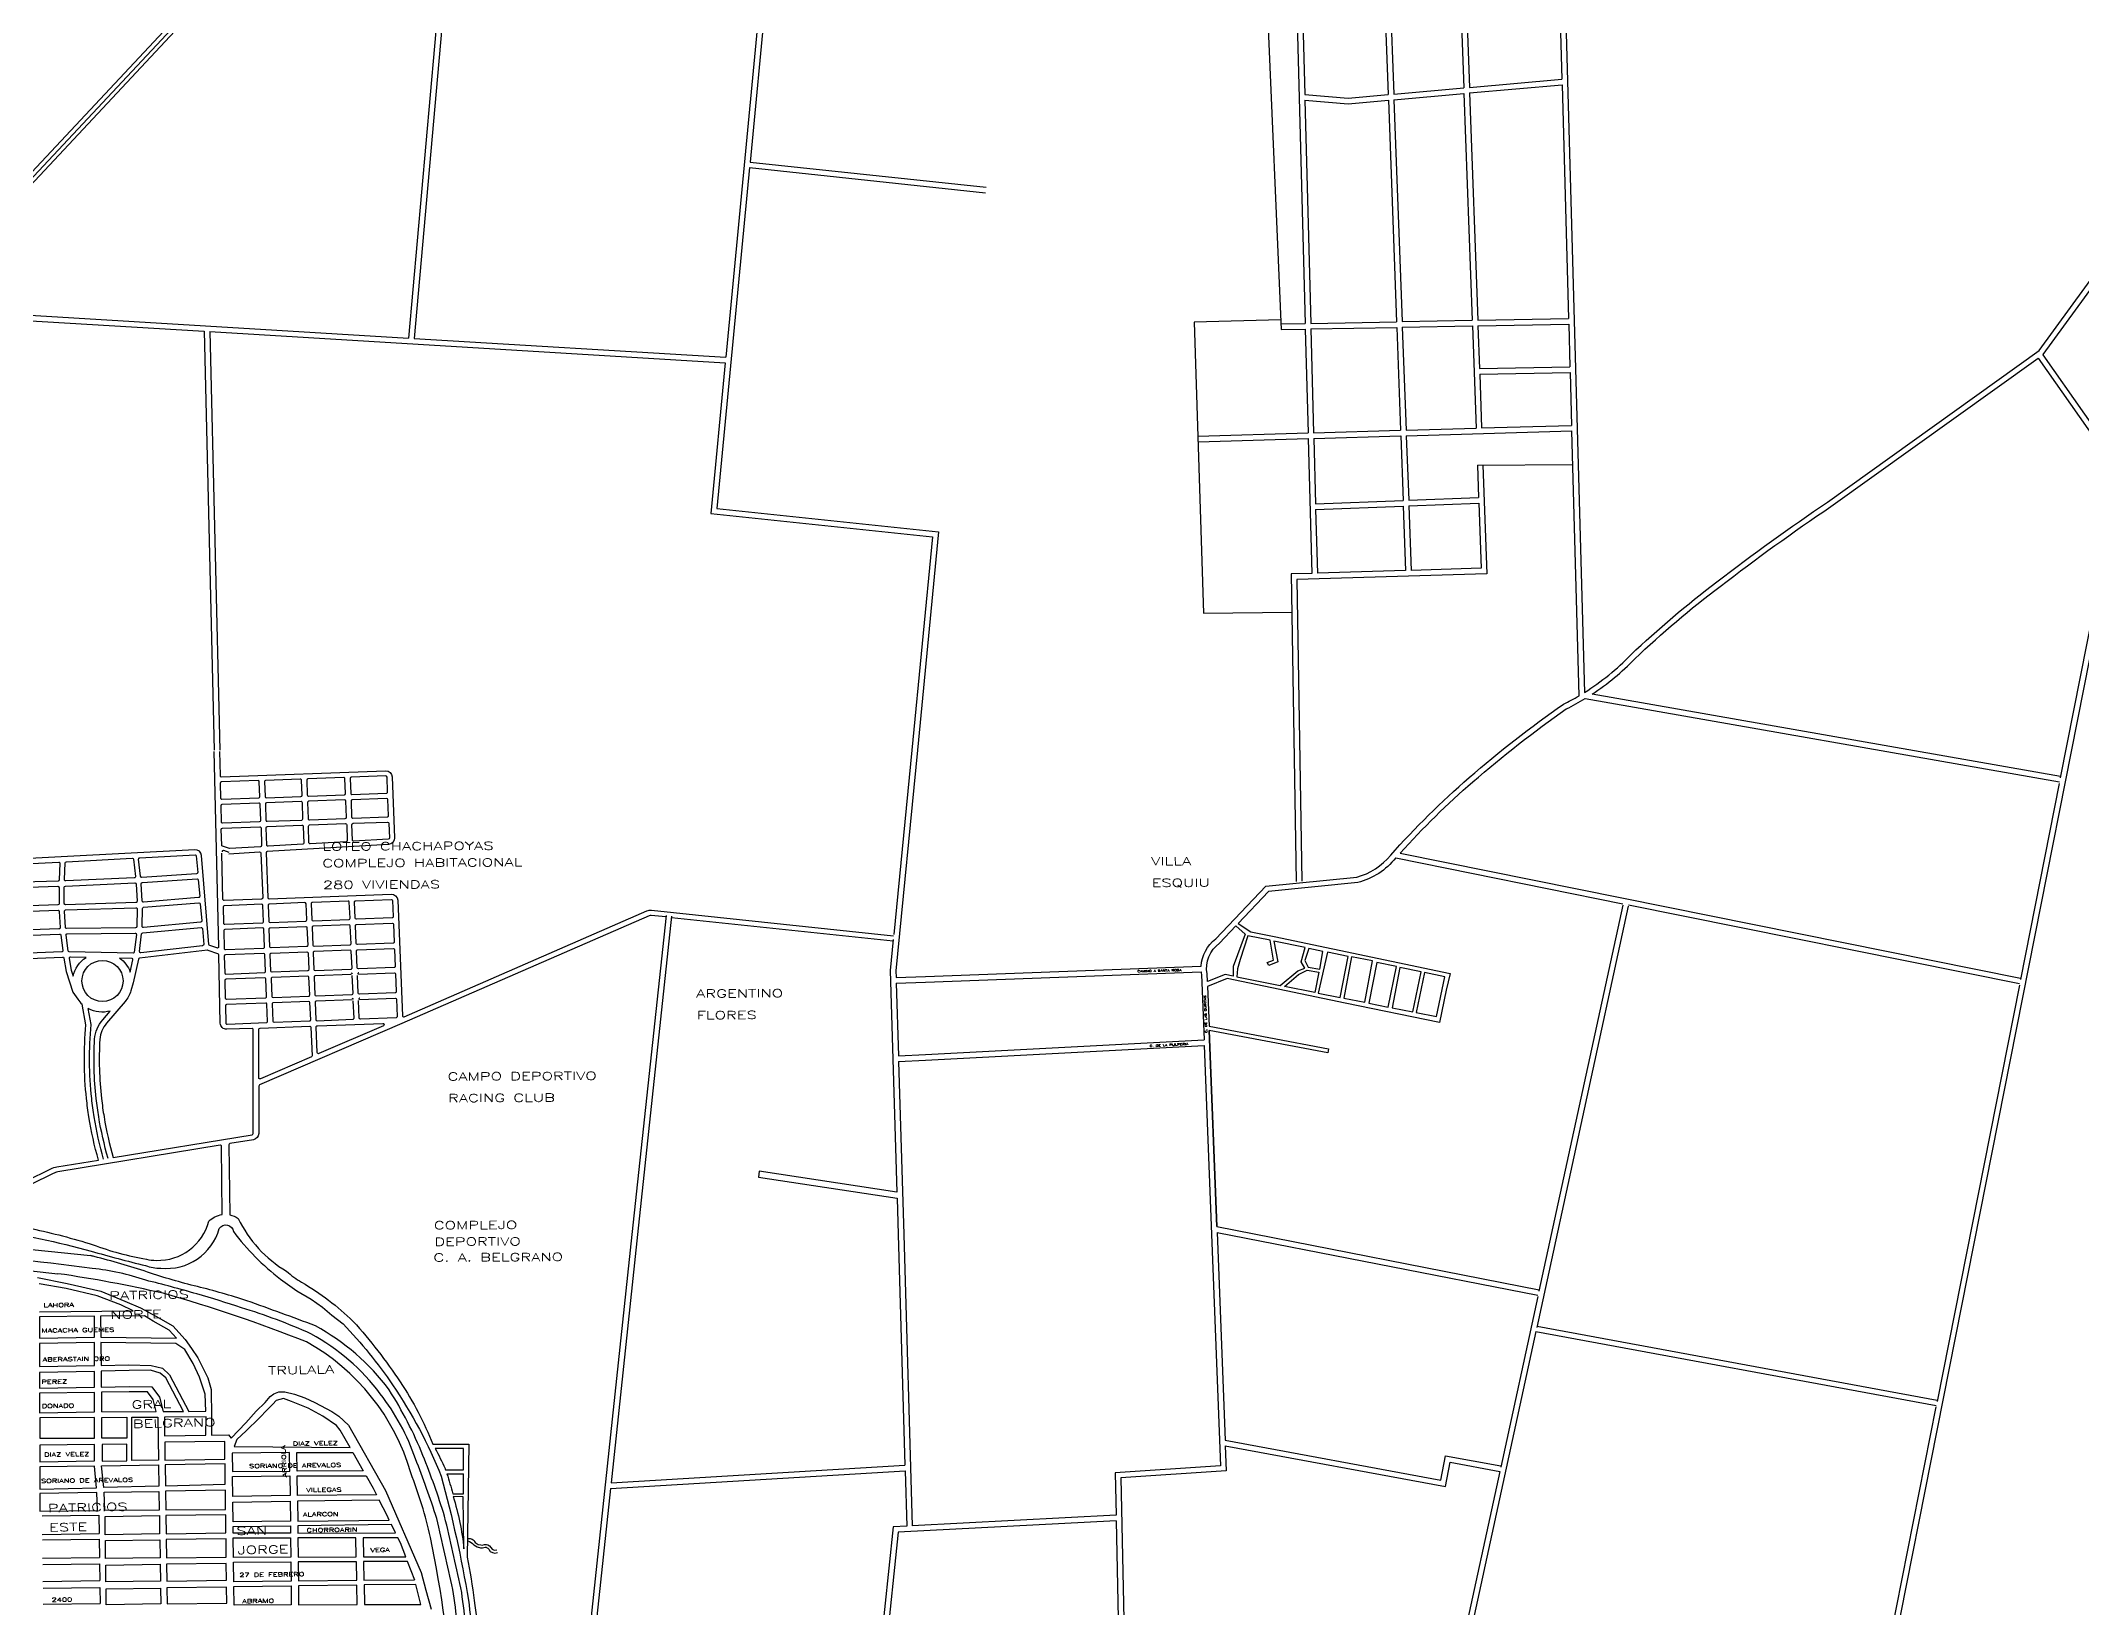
# Model space of a CAD drawing. Header units: millimetres. Extents: x 4375152 to 4409667, y 6523746 to 6549185.
# Drawn here: x 4391750 to 4396850, y 6529587 to 6533501 of the extents above; entities that cross this region are included whole.
import ezdxf

# ---------------------------------------------------------------- set-up
doc = ezdxf.new("R2010")
doc.units = ezdxf.units.MM
for name, color, linetype in [('CANAL', 252, 'Continuous'), ('FERROCARRIL', 252, 'VÍAS'), ('LINEA CALLE', 252, 'Continuous'), ('NOMBRE BARRIO', 8, 'Continuous'), ('NOMBRE CALLE', 252, 'Continuous')]:
    doc.layers.add(name, color=color, linetype=linetype)
doc.styles.add('ROMANS', font='romans')
doc.styles.add('S1', font='ROMANS')
doc.linetypes.add('VÍAS', pattern='A,3.81,[130,ltypeshp.shx,S=6.35,R=0,X=0,Y=0],3.81', length=7.62)

msp = doc.modelspace()

# ---------------------------------------------------------------- linework, layer by layer
at = {"layer": 'CANAL', "transparency": 33554687}
for points in [[(4392817.1, 6529752.6, -0.12737), (4392832.9, 6529743.1), (4392841.1, 6529737.9), (4392848.8, 6529735.4), (4392854.5, 6529735.1), (4392860.4, 6529736.8), (4392863, 6529736.8), (4392864.4, 6529736.4), (4392867.1, 6529734.6), (4392869.6, 6529731.9), (4392873.2, 6529726.1), (4392879.2, 6529723.4), (4392885.2, 6529722.1), (4392891.3, 6529723.4)], [(4392817.3, 6529758, -0.418041), (4392835.6, 6529748.3), (4392843.1, 6529743.2), (4392850.1, 6529742.4), (4392853.7, 6529742.2), (4392859.4, 6529743.8), (4392863.9, 6529743.9), (4392867.4, 6529742.9), (4392871.6, 6529740), (4392875.2, 6529736.2), (4392878.1, 6529731.6), (4392881.4, 6529730.1), (4392885.2, 6529729.3), (4392889.9, 6529730.3)]]:
    msp.add_lwpolyline(points, format="xyb", dxfattribs=at)
at = {"layer": 'FERROCARRIL', "ltscale": 0.3, "transparency": 33554687, "flags": 128}
msp.add_lwpolyline([(4393910.1, 6535520.1), (4392150.2, 6533609.3), (4391117.1, 6532506.6)], dxfattribs=at)
at = {"layer": 'LINEA CALLE', "transparency": 33554687}
for p, q in [((4393694.8, 6535130.6), (4393461.9, 6532710.3)), ((4392804.5, 6534285.6), (4392669.6, 6532758.1)), ((4394783.7, 6534309.7), (4394850.4, 6532779.4)), ((4392818.1, 6534280), (4392683.6, 6532757.2)), ((4394881.4, 6533893.6), (4394910.2, 6532794.5)), ((4394895.4, 6533894.1), (4394909.2, 6533366.8)), ((4395098, 6533901.2), (4395117.7, 6533366.4)), ((4395112, 6533901.7), (4395131.6, 6533367.7)), ((4395287.5, 6533907.9), (4395306.5, 6533383.2)), ((4395301.5, 6533908.4), (4395320.5, 6533384.4)), ((4395537.6, 6533916.8), (4395551.8, 6533404.9)), ((4393579.5, 6533786.6), (4393522.9, 6533197.8)), ((4394909.2, 6533366.8), (4395017.4, 6533357.5)), ((4395017.4, 6533357.5), (4395117.7, 6533366.4)), ((4395131.6, 6533367.7), (4395306.5, 6533383.2)), ((4395132.1, 6533353.6), (4395307, 6533369.2)), ((4395307, 6533369.2), (4395327.5, 6532802.4)), ((4395320.5, 6533384.4), (4395551.8, 6533404.9)), ((4395321, 6533370.4), (4395552.2, 6533390.9)), ((4395321, 6533370.4), (4395341.5, 6532802.6)), ((4395552.2, 6533390.9), (4395568.5, 6532806.9)), ((4394909.6, 6533352.7), (4394924.2, 6532794.8)), ((4394909.6, 6533352.7), (4395017.4, 6533343.5)), ((4395017.4, 6533343.5), (4395118.2, 6533352.4)), ((4395118.2, 6533352.4), (4395138.5, 6532798.8)), ((4395132.1, 6533353.6), (4395152.5, 6532799.1)), ((4393521.6, 6533183.9), (4393439.6, 6532332.4)), ((4393521.6, 6533183.9), (4394111.5, 6533120.9)), ((4393522.9, 6533197.8), (4394113, 6533134.8)), ((4391608.5, 6532808.1), (4392158.9, 6532774.9)), ((4391654.2, 6532819.3), (4392669.6, 6532758.1)), ((4394849.3, 6532803.9), (4394633.1, 6532797.9)), ((4395341.5, 6532802.6), (4395568.5, 6532806.9)), ((4392158.9, 6532774.9), (4392183.4, 6531728.1)), ((4392173, 6532774), (4393460.6, 6532696.3)), ((4392173, 6532774), (4392197.4, 6531728.1)), ((4392683.6, 6532757.2), (4393461.9, 6532710.3)), ((4394633.1, 6532797.9), (4394655.9, 6532070.6)), ((4394849.7, 6532793.4), (4394910.2, 6532794.5)), ((4394850.4, 6532779.4), (4394910.6, 6532780.5)), ((4394910.6, 6532780.5), (4394917.4, 6532520.9)), ((4394924.2, 6532794.8), (4395138.5, 6532798.8)), ((4394924.6, 6532780.8), (4395139, 6532784.8)), ((4394924.6, 6532780.8), (4394931.4, 6532521.3)), ((4395139, 6532784.8), (4395148.5, 6532527.6)), ((4395152.5, 6532799.1), (4395327.5, 6532802.4)), ((4395153, 6532785.1), (4395328, 6532788.4)), ((4395153, 6532785.1), (4395162.5, 6532528)), ((4395328, 6532788.4), (4395337.3, 6532533)), ((4395342, 6532788.6), (4395568.8, 6532792.9)), ((4395342, 6532788.6), (4395345.9, 6532681.8)), ((4395568.8, 6532792.9), (4395571.8, 6532686.3)), ((4393460.6, 6532696.3), (4393424.4, 6532319.9)), ((4395345.9, 6532681.8), (4395571.8, 6532686.3)), ((4395346.4, 6532667.9), (4395572.2, 6532672.3)), ((4395346.4, 6532667.9), (4395351.3, 6532533.4)), ((4395572.2, 6532672.3), (4395575.9, 6532539.8)), ((4394642, 6532513), (4394917.4, 6532520.9)), ((4394642.5, 6532499), (4394917.8, 6532506.9)), ((4394917.8, 6532506.9), (4394926.6, 6532170.1)), ((4394931.4, 6532521.3), (4395148.5, 6532527.6)), ((4394931.7, 6532507.3), (4395149, 6532513.6)), ((4394931.7, 6532507.3), (4394936, 6532343.9)), ((4395149, 6532513.6), (4395154.9, 6532352.2)), ((4395162.5, 6532528), (4395337.3, 6532533)), ((4395163, 6532514), (4395576.3, 6532525.8)), ((4395163, 6532514), (4395168.9, 6532352.7)), ((4395351.3, 6532533.4), (4395575.9, 6532539.8)), ((4395340.6, 6532440.1), (4395578.6, 6532441.7)), ((4395340.6, 6532440.1), (4395343.5, 6532359.3)), ((4395354.6, 6532440.2), (4395364.4, 6532169.2)), ((4394936, 6532343.9), (4395154.9, 6532352.2)), ((4395168.9, 6532352.7), (4395343.5, 6532359.3)), ((4395169.4, 6532338.8), (4395344.1, 6532345.3)), ((4395344.1, 6532345.3), (4395349.9, 6532182.8)), ((4393424.4, 6532319.9), (4393978.8, 6532261.3)), ((4393439.6, 6532332.4), (4393994.1, 6532273.8)), ((4394936.4, 6532330), (4395155.4, 6532338.2)), ((4394936.4, 6532330), (4394940.6, 6532170.5)), ((4395155.4, 6532338.2), (4395161.3, 6532177.1)), ((4395169.4, 6532338.8), (4395175.3, 6532177.5)), ((4393978.8, 6532261.3), (4393926.9, 6531728.1)), ((4393994.1, 6532273.8), (4393941, 6531728.1)), ((4394926.6, 6532170.1), (4394875.3, 6532168.6)), ((4394875.3, 6532168.6), (4394887.5, 6531400.5)), ((4395364.4, 6532169.2), (4394889.5, 6532155)), ((4394889.5, 6532155), (4394901.5, 6531400.7)), ((4395161.3, 6532177.1), (4394940.6, 6532170.5)), ((4395349.9, 6532182.8), (4395175.3, 6532177.5)), ((4394655.9, 6532070.6), (4394876.8, 6532073.1)), ((4393926.9, 6531728.1), (4393882.1, 6531268.1)), ((4393941, 6531728.1), (4393887.3, 6531176.9)), ((4392220.6, 6531472.7), (4392207.3, 6531477.2)), ((4395136.4, 6531459.1), (4395704.2, 6531344.7)), ((4395147.4, 6531471.2), (4396698.3, 6531158.6)), ((4395717.9, 6531341.9), (4396695.6, 6531144.9)), ((4393313, 6531314.8), (4393227.6, 6530518)), ((4393326.9, 6531313.4), (4393241.7, 6530518)), ((4393880.9, 6531255.2), (4393873.3, 6531177.4)), ((4393873.4, 6531177.9), (4393873.3, 6531177.4)), ((4393873.3, 6531177.4), (4393889.7, 6530624.1)), ((4393887.3, 6531176.9), (4393887.8, 6531160.1)), ((4393961.3, 6531162.8), (4394650.1, 6531188.2)), ((4393961.3, 6531162.8), (4394650.1, 6531188.2)), ((4393961.3, 6531148.8), (4394650.2, 6531174.2)), ((4393961.3, 6531148.8), (4394650.2, 6531174.2)), ((4393887.8, 6531160.1), (4393961.3, 6531162.8)), ((4393888.2, 6531146.1), (4393961.3, 6531148.8)), ((4393888.2, 6531146.1), (4393893.6, 6530964.3)), ((4394651, 6531167.9), (4394657.4, 6531004.2)), ((4394666.2, 6531137.7), (4394670.1, 6531038.5)), ((4393893.6, 6530964.3), (4393961.3, 6530967.8)), ((4393961.3, 6530967.8), (4394657.4, 6531004.2)), ((4393961.3, 6530953.8), (4394657.9, 6530990.2)), ((4394657.9, 6530990.2), (4394698.6, 6529940.4)), ((4393894, 6530950.3), (4393961.3, 6530953.8)), ((4393894, 6530950.3), (4393906.8, 6530518)), ((4393890.1, 6530608.8), (4393892.8, 6530518)), ((4393227.6, 6530518), (4393075.1, 6529093.8)), ((4393241.7, 6530518), (4393175.3, 6529897.7)), ((4393892.8, 6530518), (4393909.8, 6529941.5)), ((4393906.8, 6530518), (4393928.3, 6529790.2)), ((4394689.4, 6530537.8), (4395495, 6530380.1)), ((4394690, 6530523.4), (4394710.1, 6530004.5)), ((4394690, 6530523.4), (4395492, 6530366.4)), ((4395486.7, 6530275.6), (4395279, 6529317.9)), ((4395486.7, 6530275.6), (4396487.1, 6530090.7)), ((4395489.6, 6530289.3), (4396489.8, 6530104.4)), ((4394710.1, 6530004.5), (4395249.4, 6529904.7)), ((4394710.6, 6529990.2), (4394713.1, 6529927.4)), ((4394710.6, 6529990.2), (4395260.5, 6529888.4)), ((4395249.4, 6529904.7), (4395261, 6529965.2)), ((4395260.5, 6529888.4), (4395272.2, 6529948.9)), ((4395261, 6529965.2), (4395399.5, 6529939.9)), ((4395272.2, 6529948.9), (4395396.6, 6529926.2)), ((4392761.7, 6529930.2), (4392806.6, 6529930.2)), ((4392765.1, 6529920.2), (4392806.6, 6529920.2)), ((4393173.8, 6529883.6), (4393910.3, 6529927.5)), ((4393175.3, 6529897.7), (4393909.8, 6529941.5)), ((4393910.3, 6529927.5), (4393914.3, 6529789.5)), ((4394698.6, 6529940.4), (4394435.6, 6529922.9)), ((4394435.6, 6529922.9), (4394437.8, 6529816.5)), ((4394713.1, 6529927.4), (4394449.9, 6529909.8)), ((4394449.9, 6529909.8), (4394460.8, 6529377)), ((4395396.6, 6529926.2), (4395268.2, 6529334.1)), ((4393173.8, 6529883.6), (4393084.8, 6529053.1)), ((4391753.4, 6529814.8), (4391895.4, 6529816.8)), ((4391895.4, 6529816.8), (4391896.1, 6529770.9)), ((4394438.1, 6529802.5), (4393893.3, 6529774.4)), ((4394437.8, 6529816.5), (4393928.3, 6529790.2)), ((4394438.1, 6529802.5), (4394447.1, 6529363)), ((4391754, 6529768.7), (4391896.1, 6529770.9)), ((4391754.2, 6529754.8), (4391896.2, 6529756.8)), ((4391896.2, 6529756.8), (4391896.8, 6529711.3)), ((4393880.7, 6529787.7), (4393701.3, 6528101.2)), ((4393893.3, 6529774.4), (4393836.2, 6529237.2)), ((4393914.3, 6529789.5), (4393880.7, 6529787.7)), ((4391754.8, 6529709.4), (4391896.8, 6529711.3)), ((4391755, 6529693.5), (4391897.1, 6529695.4)), ((4391897.1, 6529695.4), (4391897.6, 6529653.3)), ((4391755.5, 6529651.3), (4391897.6, 6529653.3)), ((4391755.8, 6529634.1), (4391897.8, 6529636)), ((4391756.3, 6529594.3), (4391898.4, 6529596.2)), ((4391897.8, 6529636), (4391898.4, 6529596.2))]:
    msp.add_line(p, q, dxfattribs=at)
at = {"layer": 'LINEA CALLE', "transparency": 33554687, "flags": 128}
for points in [[(4395535.2, 6534509.9), (4395608.4, 6531872.7, 0.061652), (4395724, 6531966.5, -0.028633), (4395939.1, 6532148.6, -0.015887), (4396215.7, 6532348.3), (4396744.6, 6532727), (4397364.4, 6533577)], [(4396798, 6531662.5), (4395627.7, 6531868.4, 0.055834), (4395733.9, 6531956.5, -0.028609), (4395947.6, 6532137.5, -0.0159), (4396223.7, 6532336.8), (4396742, 6532708)], [(4394650.1, 6531188.2, -0.218884), (4394686.7, 6531256.5), (4394812.3, 6531388.6), (4395038.9, 6531411.1, 0.157582), (4395123.9, 6531465.9, -0.031718), (4395319.9, 6531659.6, -0.026276), (4395555.6, 6531843.2, 0.011765), (4395594.6, 6531864), (4395576.3, 6532525.8)], [(4395147.4, 6531471.2, -0.029446), (4395329.1, 6531649.1, -0.026182), (4395562.8, 6531831.2, 0.021797), (4395610.1, 6531857.3), (4396795.3, 6531648.8)], [(4391072.5, 6530579.7, -0.014665), (4391313.7, 6530569.4, -0.009105), (4391420, 6530560.1, -0.017435), (4391622.3, 6530531.5, -0.026672), (4391875.7, 6530476.6, 0.009847), (4392011.9, 6530440.4, 0.098955), (4392050.1, 6530434.3, 0.057544)], [(4392835.3, 6529039.5, -0.002081), (4392830.5, 6529100.7, -0.000026), (4392799.9, 6529413.2, -0.000003), (4392796, 6529453, 0.032358), (4392780.2, 6529631.3, 0.001668), (4392739.6, 6529808.8, 0.018814), (4392686.6, 6529957.9, 0.082752), (4392598.7, 6530119.8, 0.10843), (4392425.5, 6530269.8, 0.035042), (4392251.6, 6530334.9, 0.012593), (4392140.5, 6530369.6, 0.010503), (4392012.5, 6530403.9, 0.053046), (4391879, 6530433.5, 0.019948), (4391463.6, 6530472.6), (4391463.6, 6530472.6), (4391463.6, 6530472.6), (4391463.6, 6530472.6), (4391463.6, 6530472.6), (4391463.6, 6530472.6), (4391463.6, 6530472.6)], [(4392830.3, 6529313.4, -0.000008), (4392820.5, 6529413.2, -0.000003), (4392816.5, 6529454.3, 0.032348), (4392800.4, 6529635.1, 0.001681), (4392759.4, 6529814.2, 0.018963), (4392705.4, 6529966, 0.044737), (4392620.9, 6530130, 0.107662), (4392436.6, 6530289.9, 0.00514), (4392265.3, 6530352.5, 0.019623), (4392141.6, 6530387.9, -0.020411), (4392016.8, 6530424.2, 0.019181), (4391883.5, 6530463, 0.000757), (4391874.3, 6530465.4, 0.000757)], [(4392349.3, 6530406.7), (4392349.3, 6530406.7), (4392390.1, 6530377.6), (4392425.9, 6530356.4), (4392454, 6530336.2), (4392477.5, 6530316.4), (4392505.9, 6530294.7), (4392505.9, 6530294.7, -0.041689), (4392629.6, 6530142.3, -0.054888), (4392750.8, 6529914.5, -0.02642), (4392818.8, 6529604.4, -0.012446), (4392840.2, 6529413.3, -0.012103), (4392881.8, 6529149.1), (4392881.8, 6529149.1), (4392830.3, 6529313.4)], [(4392756.6, 6529125.9), (4392787.6, 6529313.4, -0.000574), (4392784.7, 6529345), (4392784.7, 6529345, 0.026099), (4392724.5, 6529760.9, 0.036232), (4392674.9, 6529922.8, 0.19759), (4392414.5, 6530249.8, 0.025184), (4392055.7, 6530371.2)]]:
    msp.add_lwpolyline(points, format="xyb", dxfattribs=at)
for points in [[(4391102.6, 6532506.6), (4392142.4, 6533616.6), (4392866.9, 6534403.1)], [(4391131.7, 6532506.6), (4392158, 6533602.1), (4392882.8, 6534389)], [(4396753.4, 6532716.2), (4396754.6, 6532717), (4397378.4, 6533572.5)], [(4396753.4, 6532716.2), (4396962.1, 6532419.2), (4396260.8, 6528874.9)], [(4396742, 6532708), (4396947.2, 6532416.1), (4396797.5, 6531659.2)], [(4396794.8, 6531645.4), (4396697.8, 6531155.3)], [(4395717.4, 6531338.6), (4395489.2, 6530285.9)], [(4395703.7, 6531341.3), (4395494.5, 6530376.8)], [(4396695.1, 6531141.5), (4396489.3, 6530101.1)], [(4391742.2, 6530410.8), (4391816.1, 6530395.8), (4391900.4, 6530376.2), (4391960.2, 6530351.5), (4391999.4, 6530334.8), (4392038.1, 6530313.9), (4392080.1, 6530290.2), (4392111.2, 6530255.5), (4392127.2, 6530233.5), (4392142.9, 6530209.6), (4392167.4, 6530160), (4392176, 6530130.9), (4392176, 6530130.9), (4392177.2, 6530062.4), (4392176.7, 6530016.6), (4392219.3, 6530017.3), (4392226.4, 6530009.5), (4392262.5, 6530047.5), (4392288.6, 6530076.5), (4392288.6, 6530076.5), (4392311, 6530098.7), (4392323.2, 6530113.7), (4392332.9, 6530120.1), (4392344.9, 6530124.9), (4392359.8, 6530125.1), (4392384.2, 6530118.9), (4392410.3, 6530109.7), (4392435.1, 6530098.1), (4392477.2, 6530075.9), (4392495.3, 6530064.2), (4392519.6, 6530041.6), (4392611.7, 6529878.4), (4392700.5, 6529673.5), (4392712.7, 6529629.2), (4392726, 6529581.7)], [(4395491.6, 6530363.1), (4395399.1, 6529936.5)], [(4396486.6, 6530087.4), (4396245.6, 6528869.9)]]:
    msp.add_lwpolyline(points, dxfattribs=at)
at = {"layer": 'LINEA CALLE', "transparency": 33554687}
for points in [[(4392182.9, 6531724.7), (4392194.3, 6531237, -0.525263), (4392190.3, 6531234.1), (4392172.3, 6531240.5, -0.295004), (4392170.3, 6531243), (4392151.9, 6531465, 0.405357), (4392135.1, 6531479.6), (4391641.5, 6531453.7, 0.425649), (4391626.4, 6531436.2), (4391636.4, 6531327.5), (4391643.1, 6531220.4, 0.408133), (4391659.7, 6531205.4), (4391804.8, 6531211.4, -0.380107), (4391807.9, 6531208.9), (4391813.4, 6531175.1), (4391830.6, 6531123.7), (4391842.5, 6531106.3, 0.057257), (4391853.6, 6531093.4)], [(4392196.9, 6531724.7), (4392198.3, 6531664.7, 0.418217), (4392201.4, 6531661.8), (4392611.9, 6531677, -0.413712), (4392628.4, 6531661.6), (4392634.3, 6531509.2, -0.408566), (4392619.3, 6531492.6), (4392316.1, 6531475, 0.408991), (4392313.2, 6531471.9), (4392317.8, 6531359.8, 0.413594), (4392320.9, 6531356.9), (4392625.6, 6531368.5, -0.413594), (4392642.2, 6531353.1), (4392653.8, 6531064.9, 0.527368), (4392658, 6531062.2), (4393265.2, 6531326.5, -0.129526), (4393276.7, 6531328.3), (4393881.7, 6531264.8)], [(4392512.5, 6531600.9, 0.414305), (4392509.4, 6531603.8), (4392419.7, 6531600.5, 0.414122), (4392416.8, 6531597.4), (4392418.3, 6531557.3, 0.414305), (4392421.4, 6531554.4), (4392511.1, 6531557.8, 0.414122), (4392514, 6531560.9), (4392512.5, 6531600.9)], [(4392316.4, 6531537.5), (4392402.9, 6531540.7, -0.414305), (4392406, 6531537.9), (4392407.5, 6531496.3, -0.407975), (4392404.7, 6531493.2), (4392318.3, 6531488.1, -0.42048), (4392315.1, 6531491), (4392313.5, 6531534.4, -0.414122), (4392316.4, 6531537.5)], [(4392530.6, 6531545.5), (4392616.8, 6531548.7, -0.413712), (4392619.9, 6531545.8), (4392621.4, 6531508.7, -0.408566), (4392618.5, 6531505.6), (4392532.3, 6531500.6, -0.42048), (4392529.1, 6531503.4), (4392527.7, 6531542.4, -0.414122), (4392530.6, 6531545.5)], [(4391994.8, 6531456, -0.433203), (4391997.6, 6531459.4), (4392135.8, 6531466.6, -0.405357), (4392138.9, 6531463.9), (4392142.3, 6531423, -0.418517), (4392139.5, 6531419.7), (4392003, 6531410.4, -0.400011), (4391999.8, 6531413.1), (4391994.8, 6531456)], [(4392220.1, 6531469.4), (4392297.1, 6531473.9, -0.419455), (4392300.3, 6531471), (4392304.8, 6531359.3, -0.414833), (4392301.9, 6531356.2), (4392208.6, 6531352.6, -0.418527), (4392205.5, 6531355.5), (4392202.8, 6531470.9)], [(4395136.4, 6531459.1, -0.16306), (4395041.4, 6531397.3), (4394818.9, 6531375.2), (4394742.6, 6531294.9), (4394774.2, 6531274.7), (4394833, 6531262.4), (4395272.4, 6531170.2), (4395262.8, 6531128.5), (4395246.2, 6531047.6), (4395009.8, 6531096.2), (4394715, 6531157.8), (4394666.2, 6531137.7), (4394670.1, 6531038.5), (4394968.6, 6530982.2), (4394966.8, 6530972.1), (4394670.5, 6531027.6), (4394689.4, 6530537.8), (4394670.5, 6531027.6)], [(4392001.4, 6531394.3, -0.410226), (4392004.2, 6531397.5), (4392140.7, 6531406.8, -0.409924), (4392143.9, 6531404), (4392147.3, 6531363.2, -0.414665), (4392144.6, 6531359.9), (4392007, 6531348.7, -0.422074), (4392003.7, 6531351.5), (4392001.4, 6531394.3)], [(4391652.8, 6531323.6), (4391793.3, 6531328.5, -0.408446), (4391796.4, 6531325.6), (4391798.6, 6531285, -0.419969), (4391795.7, 6531281.8), (4391655.5, 6531276.9, -0.406191), (4391652.4, 6531279.7), (4391649.9, 6531320.4, -0.422318), (4391652.8, 6531323.6)], [(4392006.8, 6531335.7), (4392145.6, 6531347, -0.413763), (4392148.9, 6531344.2), (4392152.4, 6531301.8, -0.4115), (4392149.7, 6531298.5), (4392006.6, 6531285.3, -0.446624), (4392003.3, 6531288.4), (4392004.1, 6531332.7, -0.385631), (4392006.8, 6531335.7)], [(4392305.5, 6531340.3, 0.413594), (4392302.4, 6531343.2), (4392208.8, 6531339.6, 0.409913), (4392206, 6531336.5), (4392206.9, 6531296.3, 0.418527), (4392210, 6531293.4), (4392304.3, 6531297, 0.414833), (4392307.1, 6531300.1), (4392305.5, 6531340.3)], [(4392321.4, 6531343.9, 0.414833), (4392318.5, 6531340.8), (4392320.1, 6531300.6, 0.413594), (4392323.2, 6531297.7), (4392411.9, 6531301.1, 0.414833), (4392414.7, 6531304.2), (4392413.1, 6531344.4, 0.413594), (4392410, 6531347.3), (4392321.4, 6531343.9)], [(4392521.3, 6531348.5, 0.413594), (4392518.2, 6531351.4), (4392429, 6531348, 0.414833), (4392426.1, 6531344.9), (4392427.7, 6531304.7, 0.413594), (4392430.8, 6531301.8), (4392520.1, 6531305.2, 0.414833), (4392523, 6531308.3), (4392521.3, 6531348.5)], [(4392307.9, 6531281.1, 0.413594), (4392304.8, 6531284), (4392210.2, 6531280.4, 0.409913), (4392207.3, 6531277.4), (4392208.4, 6531232.8, 0.418527), (4392211.5, 6531229.9), (4392306.8, 6531233.5, 0.414833), (4392309.7, 6531236.6), (4392307.9, 6531281.1)], [(4393312.5, 6531311.5), (4393275.4, 6531315.4, 0.129526), (4393270.3, 6531314.6), (4392652.6, 6531045.7), (4392296.9, 6530891.7, 0.298506), (4392295.1, 6530889), (4392295.1, 6530856.4), (4392295, 6530811.9), (4392294.9, 6530770.6, -0.366617), (4392281.5, 6530754.9), (4392222.6, 6530745.1, 0.370256), (4392220, 6530742.1), (4392222.4, 6530567.2)], [(4392323.8, 6531284.7), (4392412.4, 6531288.1, -0.413594), (4392415.5, 6531285.2), (4392417.3, 6531240.7, -0.414833), (4392414.4, 6531237.6), (4392325.8, 6531234.2, -0.413594), (4392322.7, 6531237.1), (4392320.9, 6531281.6, -0.414833), (4392323.8, 6531284.7)], [(4392523.7, 6531289.4, 0.413594), (4392520.6, 6531292.2), (4392431.4, 6531288.8, 0.414833), (4392428.5, 6531285.7), (4392430.3, 6531241.2, 0.413594), (4392433.4, 6531238.3), (4392522.6, 6531241.7, 0.414833), (4392525.5, 6531244.8), (4392523.7, 6531289.4)], [(4394696, 6531246), (4394737.1, 6531289.2), (4394760, 6531268.9), (4394730.1, 6531187.6), (4394730.1, 6531163.8), (4394710.5, 6531167.7), (4394665.7, 6531150.3), (4394665, 6531169.3, -0.283817), (4394696, 6531246)], [(4392326.3, 6531221.2), (4392414.9, 6531224.6, -0.413594), (4392418.1, 6531221.7), (4392419.7, 6531179.9, -0.414833), (4392416.9, 6531176.8), (4392328.2, 6531173.4, -0.413594), (4392325.1, 6531176.3), (4392323.4, 6531218.1, -0.414833), (4392326.3, 6531221.2)], [(4392526.3, 6531225.8, 0.413594), (4392523.2, 6531228.7), (4392433.9, 6531225.3, 0.414833), (4392431, 6531222.2), (4392432.7, 6531180.4, 0.413594), (4392435.8, 6531177.5), (4392525.1, 6531180.9, 0.414833), (4392528, 6531184), (4392526.3, 6531225.8)], [(4391947.3, 6531208.7, -0.150368), (4391973.8, 6531173.9), (4391980.5, 6531204.4, 0.4728), (4391977.7, 6531208.1), (4391947.3, 6531208.7)], [(4392310.5, 6531217.6, 0.413594), (4392307.3, 6531220.5), (4392211.7, 6531216.9, 0.409913), (4392208.8, 6531213.8), (4392209.8, 6531171.9, 0.418527), (4392212.9, 6531169), (4392309.2, 6531172.7, 0.414833), (4392312.1, 6531175.8), (4392310.5, 6531217.6)], [(4392544.6, 6531168.6), (4392633.5, 6531172, -0.413594), (4392636.6, 6531169.1), (4392638.4, 6531125, -0.414833), (4392635.5, 6531121.8), (4392546.6, 6531118.5, -0.413594), (4392543.5, 6531121.3), (4392541.7, 6531165.5)], [(4394650.2, 6531174.2, 0.017225), (4394651, 6531167.9), (4394657.4, 6531004.2)], [(4392312.9, 6531156.8, 0.413594), (4392309.8, 6531159.7), (4392213.1, 6531156, 0.409913), (4392210.2, 6531152.9), (4392211.3, 6531108.7, 0.418527), (4392214.4, 6531105.8), (4392311.8, 6531109.5, 0.414833), (4392314.7, 6531112.6), (4392312.9, 6531156.8)], [(4392328.8, 6531160.4, 0.414833), (4392325.9, 6531157.3), (4392327.7, 6531113.1, 0.413594), (4392330.8, 6531110.2), (4392419.4, 6531113.6, 0.414833), (4392422.3, 6531116.7), (4392420.5, 6531160.9, 0.413594), (4392417.4, 6531163.8), (4392328.8, 6531160.4)], [(4392525.6, 6531167.9), (4392436.4, 6531164.5, 0.414833), (4392433.5, 6531161.4), (4392435.3, 6531117.2, 0.413594), (4392438.4, 6531114.3), (4392527.6, 6531117.7, 0.414833), (4392530.5, 6531120.9), (4392528.7, 6531165)], [(4391525.6, 6530668.8), (4391508.1, 6530600), (4391515.8, 6530568.5, -0.00081), (4391525.2, 6530567.2), (4391714.4, 6530652.4), (4391775.1, 6530682.1, -0.073155), (4391790.7, 6530687.1), (4391894.4, 6530704.2, -0.029789), (4391870.6, 6530811.9, -0.012506), (4391864.5, 6530857.8, -0.049921), (4391863, 6531042.2), (4391853.6, 6531093.4)], [(4391923.6, 6531076.5, -0.192125), (4391868.8, 6531082.6, -0.192125)], [(4391907.3, 6530706.4, -0.029629), (4391883.8, 6530811.9, -0.012677), (4391877.5, 6530857.7, -0.050806), (4391876.1, 6531042.7), (4391868.8, 6531082.6)], [(4391918.4, 6530708.2, -0.029486), (4391895.1, 6530811.9, -0.012828), (4391888.8, 6530857.7, -0.041384), (4391884.6, 6531006.6, -0.161761), (4391904.9, 6531054.4), (4391923.6, 6531076.5)], [(4392315.4, 6531093.7, 0.413594), (4392312.3, 6531096.5), (4392214.6, 6531092.8, 0.409913), (4392211.7, 6531089.7), (4392212.7, 6531046.8, 0.418527), (4392215.8, 6531043.8), (4392314.3, 6531047.6, 0.414833), (4392317.2, 6531050.7), (4392315.4, 6531093.7)], [(4392331.3, 6531097.3, 0.414833), (4392328.4, 6531094.1), (4392330.1, 6531051.2, 0.413594), (4392333.3, 6531048.3), (4392421.9, 6531051.7, 0.414833), (4392424.8, 6531054.8), (4392423, 6531097.8, 0.413594), (4392419.9, 6531100.6), (4392331.3, 6531097.3)], [(4392528.1, 6531104.7), (4392438.9, 6531101.4, 0.414833), (4392436, 6531098.2), (4392437.8, 6531055.3, 0.413594), (4392440.9, 6531052.4), (4392530.1, 6531055.8, 0.414833), (4392533, 6531058.9), (4392531.3, 6531101.9)], [(4392547.1, 6531105.5), (4392636, 6531108.9, -0.413594), (4392639.1, 6531106), (4392640.9, 6531063, -0.414833), (4392638, 6531059.9), (4392549.1, 6531056.5, -0.413594), (4392546, 6531059.4), (4392544.2, 6531102.4)], [(4392299.3, 6530906.9, -0.540231), (4392295.2, 6530909.7), (4392295.4, 6531031, -0.402575), (4392298.3, 6531034), (4392422.4, 6531038.7, -0.413594), (4392425.5, 6531035.8), (4392428.4, 6530964.9, -0.309982), (4392426.6, 6530962), (4392299.3, 6530906.9)], [(4392438.5, 6531036.3, -0.414833), (4392441.4, 6531039.4), (4392605.1, 6531045.6, -0.829987), (4392606.4, 6531039.9), (4392445.3, 6530970.1, -0.526738), (4392441.1, 6530972.7), (4392438.5, 6531036.3)], [(4392203.4, 6530567.8), (4392201.9, 6530738.2, 0.459699), (4392198.4, 6530741.2), (4391792.8, 6530674.3, 0.073155), (4391780.8, 6530670.5), (4391725.5, 6530643.4, 0.296897), (4391723.9, 6530640.6), (4391728.1, 6530532.7, -0.023889), (4391880.7, 6530492.5, 0.047013), (4392014, 6530456.4, 0.05446), (4392039, 6530453.4, 0.049774)], [(4392039, 6530453.4, 0.347525), (4392170, 6530551.4, -0.16227), (4392203.4, 6530567.8)], [(4392222.4, 6530567.2, -0.098191), (4392243.5, 6530558.5, 0.146381), (4392364.5, 6530426.1)], [(4392050.1, 6530434.3, 0.367729), (4392196.3, 6530533.2, -0.690866), (4392231.6, 6530525.5, 0.068593), (4392349.3, 6530406.7)], [(4392364.5, 6530426.1, 0.04326), (4392402, 6530398.9, -0.062204), (4392531, 6530301, -0.037303), (4392648.5, 6530149.6, -0.054668), (4392730, 6529993.9)], [(4392806.6, 6529930.2), (4392806.6, 6529983.7), (4392735.8, 6529983.6, -0.019906), (4392760.6, 6529933.5, -0.001225), (4392761.7, 6529930.2)], [(4392765.1, 6529920.2, -0.01831), (4392779.6, 6529870.2), (4392806.5, 6529870.3), (4392806.6, 6529920.2)], [(4392807.7, 6529733), (4392806, 6529862.9), (4392780.7, 6529863.3, -0.048918), (4392807.7, 6529733)], [(4392815.9, 6529712.3, -0.014431), (4392833.4, 6529603.2, -0.007079), (4392855.7, 6529413.2, -0.013622), (4392896.2, 6529151.1), (4392896.2, 6529151.1), (4392899.4, 6529075.7), (4392900.1, 6529054.3)]]:
    msp.add_lwpolyline(points, format="xyb", dxfattribs=at)
for points in [[(4392198.7, 6531645.7), (4392199.6, 6531608.4, 0.418217), (4392202.7, 6531605.5), (4392294.8, 6531608.9, 0.414122), (4392297.7, 6531612), (4392296.3, 6531649.3, 0.414305), (4392293.2, 6531652.2), (4392201.6, 6531648.8, 0.410221)], [(4392309.3, 6531649.8), (4392310.7, 6531612.5, 0.414305), (4392313.8, 6531609.6), (4392400.3, 6531612.8, 0.414122), (4392403.2, 6531615.9), (4392401.8, 6531653.2, 0.414305), (4392398.7, 6531656.1), (4392312.2, 6531652.9, 0.414122)], [(4392414.8, 6531653.7), (4392416.1, 6531616.4, 0.414305), (4392419.3, 6531613.5), (4392508.9, 6531616.8, 0.414122), (4392511.8, 6531619.9), (4392510.4, 6531657.2, 0.414305), (4392507.3, 6531660.1), (4392417.7, 6531656.8, 0.414122)], [(4392523.4, 6531657.7), (4392524.8, 6531620.4, 0.414305), (4392527.9, 6531617.5), (4392614, 6531620.7, 0.414715), (4392616.9, 6531623.8), (4392615.5, 6531661.1, 0.413712), (4392612.3, 6531664), (4392526.3, 6531660.8, 0.414122)], [(4392200.1, 6531589.4), (4392201, 6531549.3, 0.418217), (4392204.1, 6531546.4), (4392297, 6531549.8, 0.414122), (4392299.9, 6531552.9), (4392298.4, 6531593, 0.414305), (4392295.3, 6531595.9), (4392203, 6531592.5, 0.410221)], [(4392311.4, 6531593.5), (4392312.8, 6531553.4, 0.414305), (4392316, 6531550.5), (4392402.4, 6531553.7, 0.414122), (4392405.3, 6531556.8), (4392403.9, 6531596.9, 0.414305), (4392400.7, 6531599.8), (4392314.3, 6531596.6, 0.414122)], [(4392614.5, 6531607.7), (4392528.4, 6531604.5, 0.414122), (4392525.5, 6531601.4), (4392527, 6531561.3, 0.414305), (4392530.1, 6531558.5), (4392616.3, 6531561.7, 0.414715), (4392619.2, 6531564.8), (4392617.6, 6531604.8, 0.413712)], [(4392204.3, 6531533.4), (4392297.4, 6531536.8, -0.414305), (4392300.6, 6531534), (4392302.2, 6531490.1, -0.407975), (4392299.3, 6531487), (4392221.9, 6531482.5), (4392204.4, 6531488.4, -0.316477), (4392202.4, 6531491.1), (4392201.4, 6531530.3, -0.410221)], [(4392421.9, 6531541.4), (4392511.6, 6531544.8, -0.414305), (4392514.7, 6531541.9), (4392516.1, 6531502.6, -0.407975), (4392513.3, 6531499.5), (4392423.7, 6531494.3, -0.42048), (4392420.5, 6531497.1), (4392419, 6531538.3, -0.414122)], [(4391642.2, 6531440.7), (4391795, 6531448.7, -0.443335), (4391798.2, 6531445.6), (4391796.3, 6531404, -0.392053), (4391793.4, 6531401.2), (4391645.9, 6531396.7, -0.396449), (4391642.9, 6531399.4), (4391639.4, 6531437.4, -0.425649)], [(4391814.1, 6531449.7), (4391978.6, 6531458.4, -0.395476), (4391981.7, 6531455.7), (4391986.8, 6531412.7, -0.435833), (4391983.9, 6531409.4), (4391812.5, 6531401.9, -0.440691), (4391809.3, 6531405), (4391811.3, 6531446.9, -0.38568)], [(4391647.5, 6531383.7), (4391792.8, 6531388.1, -0.423136), (4391795.9, 6531385.1), (4391795.9, 6531344.5, -0.404058), (4391793, 6531341.5), (4391651.5, 6531336.5, -0.397731), (4391648.4, 6531339.3), (4391644.6, 6531380.4, -0.432204)], [(4391811.8, 6531388.8), (4391985.3, 6531396.4, -0.411031), (4391988.4, 6531393.6), (4391990.8, 6531350.8, -0.420985), (4391987.9, 6531347.6), (4391812, 6531342.1, -0.423464), (4391808.9, 6531345.1), (4391808.9, 6531385.8, -0.401482)], [(4391812.3, 6531329.1), (4391988, 6531334.6, -0.428561), (4391991.1, 6531331.6), (4391990.3, 6531287.3, -0.405762), (4391987.3, 6531284.3), (4391814.7, 6531282.3, -0.40172), (4391811.6, 6531285.1), (4391809.4, 6531325.9, -0.420981)], [(4392537.2, 6531352.1), (4392626.1, 6531355.5, -0.413594), (4392629.2, 6531352.6), (4392630.8, 6531312.4, -0.414833), (4392628, 6531309.3), (4392539.1, 6531305.9, -0.413594), (4392536, 6531308.8), (4392534.3, 6531349, -0.414833)], [(4392005, 6531272.1), (4392150.7, 6531285.6, -0.416932), (4392154, 6531282.8), (4392157.3, 6531243.1, -0.404452), (4392154.6, 6531239.8), (4392000.5, 6531221.8, -0.483588), (4391997.2, 6531225.2), (4392002.3, 6531269.5, -0.354872)], [(4392539.6, 6531293), (4392628.5, 6531296.3, -0.413594), (4392631.6, 6531293.5), (4392633.4, 6531248.9, -0.414833), (4392630.5, 6531245.8), (4392541.6, 6531242.4, -0.413594), (4392538.5, 6531245.3), (4392536.7, 6531289.8, -0.414833)], [(4391656.5, 6531263.9), (4391797.1, 6531268.9, -0.386434), (4391800.1, 6531266.3), (4391805.2, 6531227.7, -0.440559), (4391802.4, 6531224.3), (4391659.2, 6531218.4, -0.408133), (4391656.1, 6531221.2), (4391653.6, 6531260.8, -0.422282)], [(4391816.2, 6531269.3), (4391986, 6531271.3, -0.451718), (4391989, 6531267.9), (4391983.9, 6531223.6, -0.387212), (4391980.9, 6531221), (4391821.3, 6531224.4, -0.370286), (4391818.4, 6531227), (4391813.3, 6531265.9, -0.449514)], [(4391960.7, 6531100.1), (4391914.7, 6531045.9, 0.161593), (4391897.6, 6531005.7, 0.041755), (4391901.9, 6530857.6, 0.013007), (4391908.3, 6530811.9, 0.029317), (4391931.3, 6530710.3), (4392278.4, 6530767.5, 0.366617), (4392280.9, 6530770.5), (4392281, 6530811.9), (4392281.1, 6530856.5), (4392281.4, 6531030.2, 0.425949), (4392278.3, 6531033.2), (4392215.3, 6531030.8, -0.418527), (4392198.7, 6531046.4), (4392194.8, 6531216.7, 0.311249), (4392192.8, 6531219.4), (4392168.4, 6531228.1, 0.114692), (4392167, 6531228.2), (4391996.8, 6531208.3, 0.319532), (4391994.2, 6531206), (4391981.1, 6531146.8), (4391975.3, 6531127.1, -0.104125)], [(4392542.1, 6531229.4), (4392631, 6531232.8, -0.413594), (4392634.2, 6531229.9), (4392635.8, 6531188.1, -0.414833), (4392633, 6531185), (4392544.1, 6531181.6, -0.413594), (4392540.9, 6531184.5), (4392539.3, 6531226.3, -0.414833)], [(4391863.2, 6531210.5), (4391824.3, 6531211.4, 0.468277), (4391821.2, 6531207.9), (4391826, 6531178.2), (4391831, 6531163.3, -0.199756)]]:
    msp.add_lwpolyline(points, format="xyb", close=True, dxfattribs=at)
for points in [[(4393326.4, 6531310), (4393880.4, 6531251.8)], [(4394832, 6531251.2), (4394842.2, 6531199.7), (4394819, 6531189.9), (4394815.6, 6531198), (4394830.7, 6531203.9), (4394822.5, 6531253.2), (4394767.1, 6531264.8), (4394748.1, 6531205.2), (4394740.8, 6531182), (4394739.5, 6531161.9), (4394847.3, 6531140.5), (4394891.9, 6531177), (4394909, 6531183.6), (4394899.8, 6531199.1), (4394910.3, 6531234.9), (4394832, 6531251.2)], [(4394919.1, 6531233.1), (4394909.4, 6531202.9), (4394918.1, 6531185.9), (4394946.6, 6531180.8), (4394954.7, 6531225.6), (4394919.1, 6531233.1)], [(4394966.1, 6531223.3), (4394942.8, 6531121.5), (4394997.3, 6531110.4), (4395018, 6531212.5), (4394966.1, 6531223.3)], [(4394915.5, 6531179), (4394944, 6531173.4), (4394934.1, 6531123.2), (4394858.7, 6531138.2), (4394893.9, 6531167.8), (4394915.5, 6531179)], [(4395025.8, 6531212.1), (4395006.7, 6531108.8), (4395059.4, 6531098.3), (4395078.5, 6531201.6), (4395025.8, 6531212.1)], [(4395089.2, 6531197.6), (4395069.1, 6531096.4), (4395117.9, 6531086.3), (4395138.7, 6531187.4), (4395089.2, 6531197.6)], [(4395146.9, 6531185.6), (4395127.9, 6531084.7), (4395179.1, 6531074.5), (4395200, 6531174.5), (4395146.9, 6531185.6)], [(4395208.8, 6531172.7), (4395187.6, 6531072.8), (4395238.3, 6531062.7), (4395259.1, 6531162.2), (4395208.8, 6531172.7)], [(4393889.7, 6530624.1), (4393545.4, 6530676.5), (4393544.2, 6530661.4), (4393890.1, 6530608.8)], [(4391482.8, 6530505.5), (4391874.3, 6530465.4)], [(4391466.4, 6530456.1), (4391792.7, 6530420.2)], [(4392730, 6529993.9), (4392820.4, 6529994.1), (4392815.9, 6529712.3)]]:
    msp.add_lwpolyline(points, dxfattribs=at)
at = {"layer": 'LINEA CALLE', "linetype": 'ByBlock', "transparency": 33554687}
for points in [[(4391980.7, 6530327.4), (4391950.6, 6530342.4), (4391891.3, 6530364.8), (4391813.5, 6530383.5), (4391746.2, 6530395.2)], [(4391746.8, 6530325.2), (4391980.7, 6530327.4)], [(4392055.7, 6530075.9), (4392106.7, 6530076.1), (4392062.4, 6530160), (4392048.5, 6530171.5), (4392024.3, 6530178.9), (4391970.7, 6530178), (4391900.9, 6530176.4), (4391901.5, 6530137), (4391971.2, 6530138.1), (4392027.4, 6530137.8), (4392046.9, 6530111.6), (4392055.7, 6530075.9)], [(4391902.4, 6530075.2), (4392038.7, 6530075.8), (4392030.9, 6530105.5), (4392016.5, 6530124.9), (4391971.4, 6530125), (4391901.6, 6530123.9), (4391902.2, 6530075.2)], [(4392684.9, 6529654.8), (4392667, 6529700.9), (4392557.1, 6529700.7), (4392557.9, 6529654.6), (4392684.6, 6529655.4)], [(4392065.8, 6529595.1), (4392215.3, 6529597.2), (4392214.7, 6529637), (4392065.2, 6529634.9), (4392065.8, 6529595.1)], [(4392376.3, 6529592.6), (4392233.6, 6529592.1), (4392233, 6529638.4), (4392375.8, 6529640.2), (4392376.3, 6529592.6)]]:
    msp.add_lwpolyline(points, dxfattribs=at)
for points in [[(4391884.8, 6530261.3), (4391884.8, 6530314), (4391746.9, 6530312.1), (4391747, 6530258.7)], [(4392089.3, 6530259), (4392071.2, 6530279.2), (4392031, 6530301.9), (4392009.5, 6530315), (4391899.2, 6530314.1), (4391899.9, 6530261.6)], [(4391884.8, 6530190.7), (4391884.8, 6530248.2), (4391747, 6530245.6), (4391747, 6530188.1)], [(4391900.8, 6530191), (4391970.5, 6530192.3), (4392026, 6530190.9), (4392054.3, 6530183.9), (4392071.9, 6530167.7), (4392120.3, 6530076.2), (4392162.8, 6530076.4), (4392161.4, 6530119.2), (4392146.8, 6530161.4), (4392131.3, 6530196), (4392110, 6530230.7), (4392110, 6530230.7), (4392087.9, 6530246.1), (4391900, 6530248.5)], [(4391884.8, 6530136.7), (4391884.8, 6530176.1), (4391747.1, 6530173.1), (4391747.2, 6530134.5)], [(4391884.8, 6530074.9), (4391884.8, 6530123.6), (4391747.2, 6530121.4), (4391747.3, 6530072.2)], [(4392523.2, 6529985.6), (4392498.2, 6530029.4), (4392489, 6530040.6), (4392454.8, 6530064.4), (4392418.6, 6530084), (4392377.2, 6530100.7), (4392356.6, 6530108), (4392338.1, 6530103), (4392329.8, 6530093.8), (4392317.1, 6530080.7), (4392317.1, 6530080.7), (4392296, 6530059.2), (4392296, 6530059.2), (4392296, 6530059.2), (4392263.4, 6530027.8), (4392263.4, 6530027.8), (4392240.1, 6530006), (4392233.8, 6529988.5)], [(4391884.8, 6530009.5), (4391884.8, 6530061), (4391747.4, 6530060), (4391747.5, 6530009.5)], [(4391965.4, 6530061.4), (4391965.4, 6530009.4), (4391903.1, 6530009.4), (4391902.4, 6530061.2)], [(4392042.4, 6530061.8), (4392044.2, 6529954.3), (4391977.6, 6529953.2), (4391977.6, 6530061.5)], [(4392163.2, 6530062.3), (4392059.1, 6530061.9), (4392059.8, 6530014.7), (4392162.7, 6530016.4)], [(4392210.5, 6529957.1), (4392209.9, 6530000.6), (4392060, 6529999.1), (4392060.6, 6529954.5)], [(4391884.8, 6529952.9), (4391884.8, 6529993.7), (4391747.5, 6529992), (4391747.6, 6529949.9)], [(4391903.8, 6529951.9), (4391965.4, 6529952.9), (4391965.4, 6529994), (4391903.3, 6529993.8)], [(4392372.7, 6529926.9), (4392372.2, 6529973.4), (4392228.6, 6529972.1), (4392229.2, 6529925.7)], [(4392390.4, 6529973.5), (4392530, 6529973.5), (4392556.1, 6529927.6), (4392390.9, 6529927)], [(4391889.7, 6529885.3), (4391884.4, 6529939.6), (4391747.6, 6529937.3), (4391747.7, 6529881.5)], [(4391907.4, 6529885.8), (4391902.1, 6529939.9), (4392044.4, 6529942.3), (4392045.3, 6529889.5)], [(4392211.3, 6529893.9), (4392210.7, 6529945.1), (4392060.8, 6529942.6), (4392061.5, 6529889.9)], [(4392230, 6529863.1), (4392229.3, 6529913.7), (4392372.8, 6529914.9), (4392373.4, 6529865.6)], [(4392391.1, 6529915), (4392563.1, 6529915.4), (4392580.8, 6529884.3), (4392589.1, 6529868), (4392391.6, 6529865.9)], [(4391892.2, 6529828.1), (4391890.2, 6529873.6), (4391747.7, 6529871.2), (4391747.8, 6529826.6)], [(4391910.3, 6529828.3), (4391908.4, 6529873.9), (4392045.5, 6529876.2), (4392046.3, 6529829.7)], [(4392212.2, 6529831.4), (4392211.5, 6529878.9), (4392061.7, 6529876.4), (4392062.4, 6529829.8)], [(4392230.8, 6529800.1), (4392230.2, 6529849), (4392373.5, 6529851.4), (4392374, 6529801.6)], [(4392391.8, 6529851.8), (4392392.3, 6529801.7), (4392621.2, 6529804.5), (4392615.5, 6529816.2), (4392596.3, 6529853.9)], [(4391911.5, 6529767.8), (4391910.9, 6529813.7), (4392046.6, 6529815.6), (4392047.3, 6529769.9)], [(4392212.9, 6529772.4), (4392212.3, 6529817.9), (4392062.6, 6529815.8), (4392063.3, 6529770.1)], [(4391912.3, 6529708.2), (4391911.7, 6529753.7), (4392047.6, 6529755.5), (4392048.3, 6529710)], [(4392213.7, 6529712.3), (4392213.1, 6529757.8), (4392063.5, 6529755.7), (4392064.1, 6529710.3)], [(4392231.2, 6529772), (4392231, 6529788.3), (4392374.2, 6529789.8), (4392374.4, 6529772)], [(4392232, 6529711.3), (4392231.4, 6529760), (4392374.5, 6529760), (4392375, 6529711.9)], [(4392392.6, 6529772), (4392636.7, 6529772.7), (4392626.5, 6529793.7), (4392392.4, 6529790)], [(4392538.6, 6529712.6), (4392537.8, 6529760), (4392392.8, 6529760), (4392393.3, 6529712)], [(4392662.3, 6529712.9), (4392649, 6529747.4), (4392642.8, 6529760), (4392556.1, 6529760), (4392556.9, 6529712.7)], [(4391913.1, 6529650.2), (4391912.5, 6529692.3), (4392048.6, 6529694.2), (4392049.3, 6529652)], [(4392214.5, 6529654.2), (4392213.9, 6529696.4), (4392064.3, 6529694.4), (4392065, 6529652.2)], [(4392232.8, 6529650.4), (4392232.2, 6529699.4), (4392375.2, 6529700), (4392375.7, 6529652.2)], [(4392539.7, 6529654.3), (4392538.9, 6529700.6), (4392393.4, 6529700), (4392393.9, 6529652.5)], [(4392540.8, 6529593.3), (4392539.9, 6529642.3), (4392394, 6529640.5), (4392394.6, 6529592.7)], [(4392700.1, 6529593.8), (4392687.7, 6529643.5), (4392558.2, 6529642.6), (4392559, 6529593.4)], [(4391913.8, 6529593.1), (4391913.3, 6529632.9), (4392049.6, 6529634.7), (4392050.3, 6529594.9)]]:
    msp.add_lwpolyline(points, close=True, dxfattribs=at)
at = {"layer": 'LINEA CALLE', "transparency": 33554687}
msp.add_circle((4391904.4, 6531151.6), 51.4, dxfattribs=at)
for centre, radius, start, end in [((4392206.3, 6531474.3), 3, 71.5825, 181.3369), ((4392526.2, 6531168.2), 3, 2.3006, 92.1794), ((4392545.2, 6531168.9), 3, 92.1794, 182.3006), ((4394742.6, 6531182.5), 92.7, 185.1136, 189.0609), ((4392528.7, 6531105.1), 3, 2.3006, 92.1794), ((4392547.7, 6531105.8), 3, 92.1794, 182.3006), ((4391360.1, 6527368.1), 3082.6, 76.9581, 81.9317)]:
    msp.add_arc(centre, radius, start, end, dxfattribs=at)

# ---------------------------------------------------------------- texts
at = {"layer": 'NOMBRE BARRIO', "transparency": 33554687, "style": 'ROMANS', "width": 1.5}
for s, p in [('LOTEO CHACHAPOYAS', (4392453.8, 6531477.4)), ('COMPLEJO HABITACIONAL', (4392453.8, 6531435.8)), ('VILLA ', (4394525.3, 6531440.6)), ('280 VIVIENDAS', (4392455.1, 6531381.7)), ('ESQUIU', (4394526.6, 6531386.6)), ('ARGENTINO', (4393388.1, 6531110)), ('FLORES', (4393389.4, 6531056)), ('CAMPO DEPORTIVO', (4392766.7, 6530902.8)), ('RACING CLUB', (4392768, 6530848.8)), ('COMPLEJO ', (4392732.7, 6530531.1)), ('COMPLEJO ', (4392732.7, 6530531.1)), ('DEPORTIVO', (4392733.8, 6530489.9)), ('C. A. BELGRANO', (4392731.5, 6530450.5))]:
    msp.add_text(s, height=20, rotation=0.2883, dxfattribs=at).set_placement(p)
at = {"layer": 'NOMBRE BARRIO', "linetype": 'Continuous', "transparency": 33554687, "style": 'S1', "width": 1.5}
for s, p in [('PATRICIOS ', (4391921.2, 6530355.1)), ('NORTE', (4391924.2, 6530307.1)), ('TRULALA', (4392318.2, 6530168.1)), ('GRAL', (4391977.2, 6530083.1)), ('BELGRANO', (4391980.2, 6530035.1)), ('PATRICIOS', (4391768.2, 6529824.1)), ('ESTE', (4391771.2, 6529776.1)), ('SAN', (4392239.1, 6529767.4)), ('JORGE', (4392242.1, 6529719.4))]:
    msp.add_text(s, height=20, rotation=1.1637, dxfattribs=at).set_placement(p)
at = {"layer": 'NOMBRE CALLE', "transparency": 33554687, "style": 'ROMANS', "width": 1.5}
for s, height, rotation, p in [('CAMINO A SANTA ROSA', 4.824, 1.6708, (4394490.9, 6531173.3)), ('C. DE LAS QUINTAS', 4.824, 91.9584, (4394665.3, 6531021.9)), ('C. DE LA PULPERIA', 5, 3.1946, (4394521.6, 6530986.5)), ('LAHORA', 10, 0.7541, (4391757.3, 6530336.2)), ('MACACHA GUEMES', 10, 0.7541, (4391752, 6530272.9)), ('ABERASTAIN ORO', 10, 0.7541, (4391755, 6530200.8)), ('PEREZ', 10, 0.7541, (4391752, 6530144.8)), ('DONADO', 10, 0.7541, (4391752.7, 6530084.4)), ('DIAZ VELEZ', 10, 0.7541, (4392379.9, 6529990.6)), ('DIAZ VELEZ', 10, 0.7541, (4391758.6, 6529963.1)), ('SORIANO DE AREVALOS', 10, 0.7541, (4392270.9, 6529934.4)), ('ARRIOLA', 10, 93.2204, (4392365.3, 6529911.4)), ('SORIANO DE AREVALOS', 10, 0.7541, (4391750.8, 6529897.2)), ('VILLEGAS', 10, 0.7541, (4392413.4, 6529874.6)), ('ALARCON', 10, 0.7541, (4392405, 6529813.6)), ('CHORROARIN', 10, 0.7541, (4392414.6, 6529774.1)), ('VEGA', 10, 0.7541, (4392573.9, 6529724.6)), ('27 DE FEBRERO', 10, 0.7541, (4392246.4, 6529662.4)), ('2400', 10, 0.7541, (4391777.4, 6529600.4)), ('ABRAMO', 10, 0.7541, (4392253.6, 6529596.9))]:
    msp.add_text(s, height=height, rotation=rotation, dxfattribs=at).set_placement(p)

doc.saveas('drawing.dxf')
